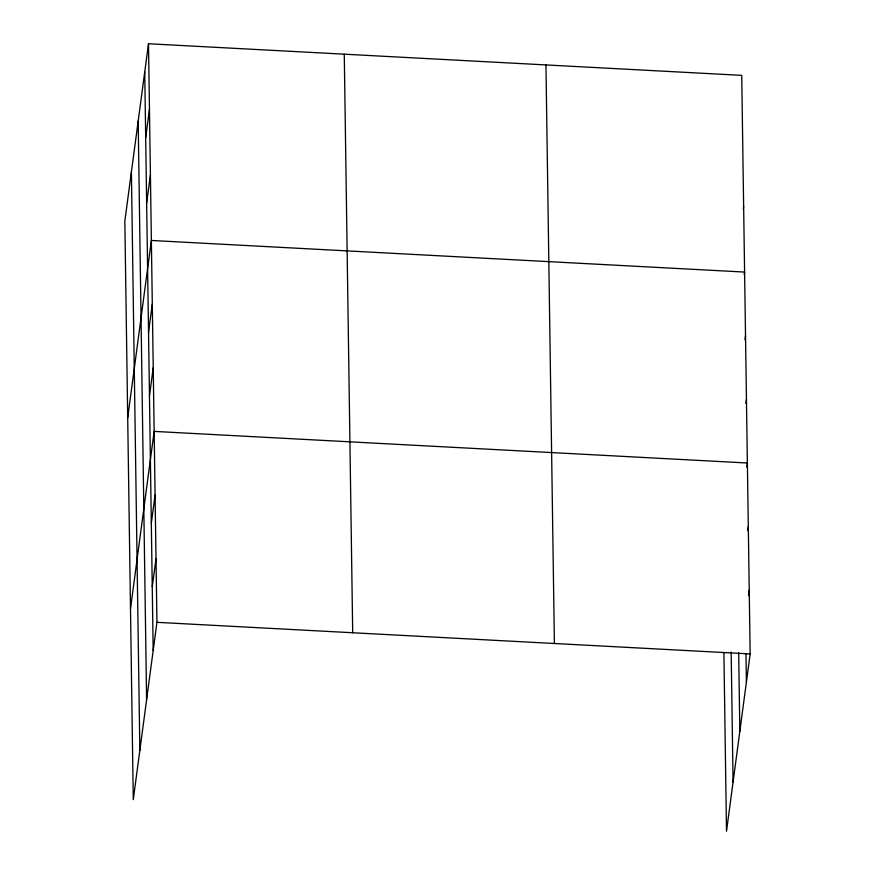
<?xml version="1.0" encoding="UTF-8"?>
<svg xmlns="http://www.w3.org/2000/svg" width="875" height="875" viewBox="0 0 875 875"><rect width="100%" height="100%" fill="white"/><g stroke="black" fill="none" stroke-linecap="round" stroke-linejoin="round"><path stroke-width="1.31" d="M148.498 43.75L124.841 221.069L133.273 799.641L156.942 622.322L148.498 43.75L741.727 75.359L750.159 653.931L726.502 831.25L723.898 652.509M145.698 137.506L149.461 109.32M146.65 203.077L150.413 174.891M127.706 417.78L151.364 240.461L744.592 272.07L744.231 274.761M148.531 332.292L152.294 304.106M149.461 395.938L153.223 367.752M130.495 608.716L154.153 431.397L747.37 463.006L746.834 467.031M151.32 523.228L155.083 495.031M152.25 586.862L156.012 558.677M743.28 209.191L743.63 206.5M744.986 339.741L745.522 335.716M745.905 403.386L746.452 399.361M747.764 530.677L748.3 526.641M748.519 595.656L749.23 590.286M156.942 622.322L750.159 653.931M745.981 653.68L746.397 682.117M738.686 652.794L739.834 731.336M731.172 652.039L733.064 782.031M545.956 64.925L554.4 643.497M344.269 54.184L352.702 632.756M144.736 71.936L153.18 650.508M138.173 121.155L146.606 699.727M131.403 171.861L139.847 750.433"/></g></svg>
